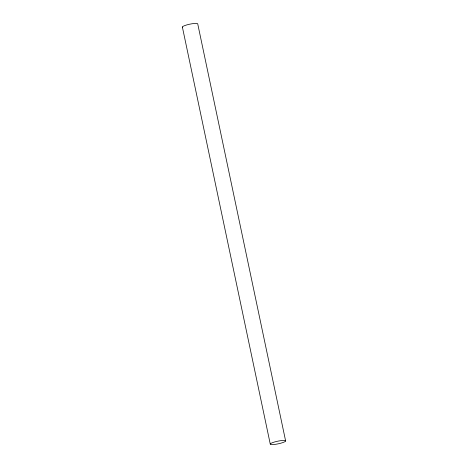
<?xml version="1.0" encoding="UTF-8"?>
<svg xmlns="http://www.w3.org/2000/svg" width="468" height="468" viewBox="0 0 468 468"><rect width="100%" height="100%" fill="white"/><g stroke="black" fill="none" stroke-linecap="round" stroke-linejoin="round"><path stroke-width="0.7" d="M285.632 441.002A7.857 1.34 -11.9 0 0 274.383 442.032A7.857 1.34 -11.9 0 0 273.815 444.512A7.857 1.34 -11.9 0 0 285.632 441.002L197.748 23.967A7.857 1.34 -11.9 0 0 189.382 24.26A7.857 1.34 -11.9 0 0 182.549 27.314M182.368 26.998L270.252 444.033"/></g></svg>
